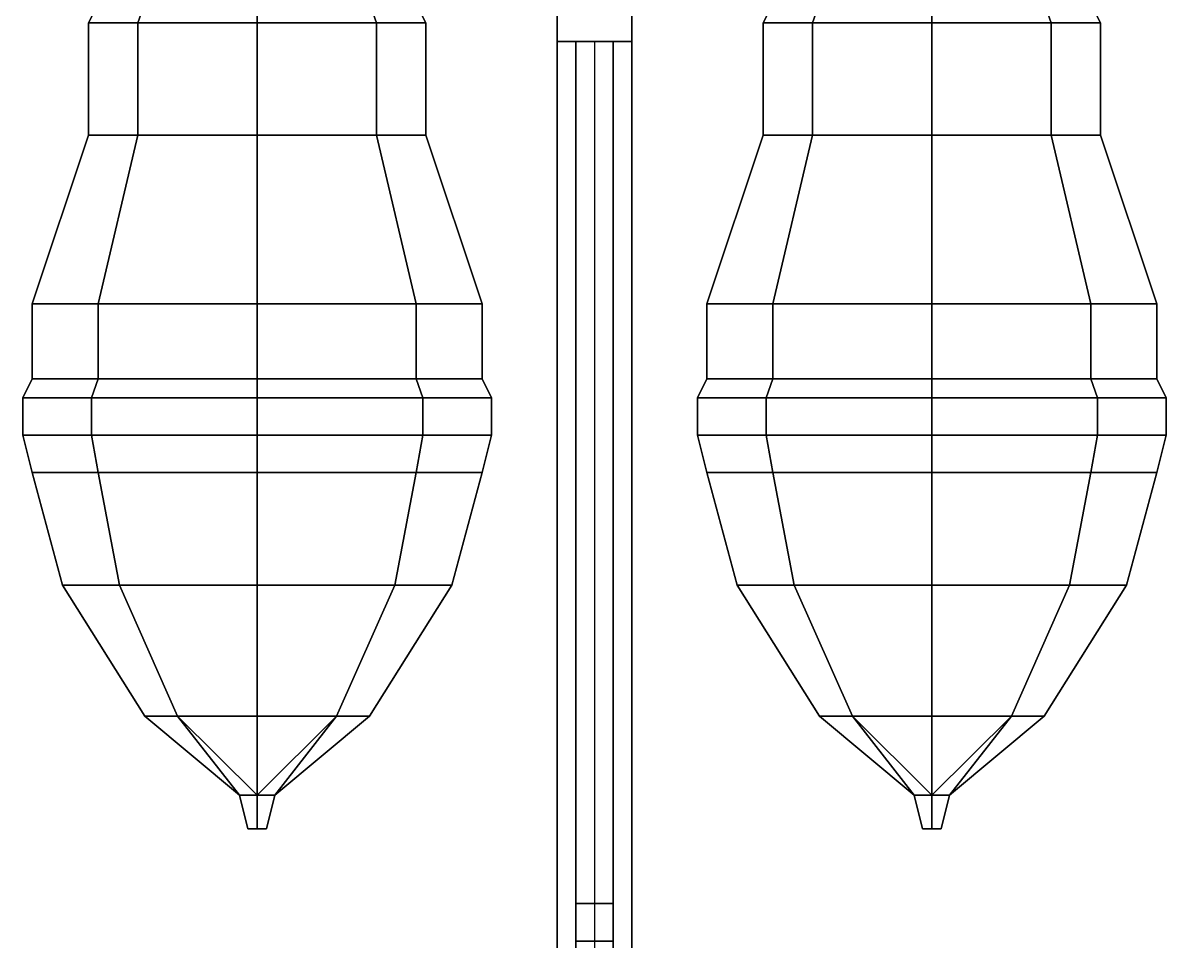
# Model space of a CAD drawing. Header units: millimetres. Extents: x -1.8 to 1.8, y -2.1 to 10.7.
# Drawn here: x -0.305 to 0.305, y -0.64 to -0.15 of the extents above; entities that cross this region are included whole.
import ezdxf

# ---------------------------------------------------------------- set-up
doc = ezdxf.new("R2010")
doc.units = ezdxf.units.MM
for name, color, linetype in [('rocket', 1, 'Continuous'), ('tmp', 4, 'Continuous'), ('trail', 6, 'Continuous')]:
    doc.layers.add(name, color=color, linetype=linetype)

msp = doc.modelspace()

# ---------------------------------------------------------------- linework, layer by layer
at = {"layer": 'rocket'}
for points in [[(-0.23657, -0.13, 0.64657), (-0.26, -0.13, 0.59), (-0.27, -0.15, 0.59), (-0.24364, -0.15, 0.65364)], [(-0.26, -0.13, 0.59), (-0.23657, -0.13, 0.53343), (-0.24364, -0.15, 0.52636), (-0.27, -0.15, 0.59)], [(-0.23657, -0.13, 0.53343), (-0.18, -0.13, 0.51), (-0.18, -0.15, 0.5), (-0.24364, -0.15, 0.52636)], [(-0.18, -0.13, 0.67), (-0.23657, -0.13, 0.64657), (-0.24364, -0.15, 0.65364), (-0.18, -0.15, 0.68)], [(-0.18, -0.13, 0.51), (-0.12343, -0.13, 0.53343), (-0.11636, -0.15, 0.52636), (-0.18, -0.15, 0.5)], [(-0.12343, -0.13, 0.64657), (-0.18, -0.13, 0.67), (-0.18, -0.15, 0.68), (-0.11636, -0.15, 0.65364)], [(-0.1, -0.13, 0.59), (-0.12343, -0.13, 0.64657), (-0.11636, -0.15, 0.65364), (-0.09, -0.15, 0.59)], [(-0.12343, -0.13, 0.53343), (-0.1, -0.13, 0.59), (-0.09, -0.15, 0.59), (-0.11636, -0.15, 0.52636)], [(0.12343, -0.13, 0.64657), (0.1, -0.13, 0.59), (0.09, -0.15, 0.59), (0.11636, -0.15, 0.65364)], [(0.1, -0.13, 0.59), (0.12343, -0.13, 0.53343), (0.11636, -0.15, 0.52636), (0.09, -0.15, 0.59)], [(0.18, -0.13, 0.67), (0.12343, -0.13, 0.64657), (0.11636, -0.15, 0.65364), (0.18, -0.15, 0.68)], [(0.12343, -0.13, 0.53343), (0.18, -0.13, 0.51), (0.18, -0.15, 0.5), (0.11636, -0.15, 0.52636)], [(0.23657, -0.13, 0.64657), (0.18, -0.13, 0.67), (0.18, -0.15, 0.68), (0.24364, -0.15, 0.65364)], [(0.18, -0.13, 0.51), (0.23657, -0.13, 0.53343), (0.24364, -0.15, 0.52636), (0.18, -0.15, 0.5)], [(0.26, -0.13, 0.59), (0.23657, -0.13, 0.64657), (0.24364, -0.15, 0.65364), (0.27, -0.15, 0.59)], [(0.23657, -0.13, 0.53343), (0.26, -0.13, 0.59), (0.27, -0.15, 0.59), (0.24364, -0.15, 0.52636)], [(-0.24364, -0.15, 0.65364), (-0.27, -0.15, 0.59), (-0.27, -0.21, 0.59), (-0.24364, -0.21, 0.65364)], [(-0.27, -0.15, 0.59), (-0.24364, -0.15, 0.52636), (-0.24364, -0.21, 0.52636), (-0.27, -0.21, 0.59)], [(-0.24364, -0.15, 0.52636), (-0.18, -0.15, 0.5), (-0.18, -0.21, 0.5), (-0.24364, -0.21, 0.52636)], [(-0.18, -0.15, 0.68), (-0.24364, -0.15, 0.65364), (-0.24364, -0.21, 0.65364), (-0.18, -0.21, 0.68)], [(-0.18, -0.15, 0.5), (-0.11636, -0.15, 0.52636), (-0.11636, -0.21, 0.52636), (-0.18, -0.21, 0.5)], [(-0.11636, -0.15, 0.65364), (-0.18, -0.15, 0.68), (-0.18, -0.21, 0.68), (-0.11636, -0.21, 0.65364)], [(-0.09, -0.15, 0.59), (-0.11636, -0.15, 0.65364), (-0.11636, -0.21, 0.65364), (-0.09, -0.21, 0.59)], [(-0.11636, -0.15, 0.52636), (-0.09, -0.15, 0.59), (-0.09, -0.21, 0.59), (-0.11636, -0.21, 0.52636)], [(0.11636, -0.15, 0.65364), (0.09, -0.15, 0.59), (0.09, -0.21, 0.59), (0.11636, -0.21, 0.65364)], [(0.09, -0.15, 0.59), (0.11636, -0.15, 0.52636), (0.11636, -0.21, 0.52636), (0.09, -0.21, 0.59)], [(0.18, -0.15, 0.68), (0.11636, -0.15, 0.65364), (0.11636, -0.21, 0.65364), (0.18, -0.21, 0.68)], [(0.11636, -0.15, 0.52636), (0.18, -0.15, 0.5), (0.18, -0.21, 0.5), (0.11636, -0.21, 0.52636)], [(0.24364, -0.15, 0.65364), (0.18, -0.15, 0.68), (0.18, -0.21, 0.68), (0.24364, -0.21, 0.65364)], [(0.18, -0.15, 0.5), (0.24364, -0.15, 0.52636), (0.24364, -0.21, 0.52636), (0.18, -0.21, 0.5)], [(0.27, -0.15, 0.59), (0.24364, -0.15, 0.65364), (0.24364, -0.21, 0.65364), (0.27, -0.21, 0.59)], [(0.24364, -0.15, 0.52636), (0.27, -0.15, 0.59), (0.27, -0.21, 0.59), (0.24364, -0.21, 0.52636)], [(-0.27, -0.21, 0.59), (-0.24364, -0.21, 0.52636), (-0.26485, -0.3, 0.50515), (-0.3, -0.3, 0.59)], [(-0.24364, -0.21, 0.65364), (-0.27, -0.21, 0.59), (-0.3, -0.3, 0.59), (-0.26485, -0.3, 0.67485)], [(-0.24364, -0.21, 0.52636), (-0.18, -0.21, 0.5), (-0.18, -0.3, 0.47), (-0.26485, -0.3, 0.50515)], [(-0.18, -0.21, 0.68), (-0.24364, -0.21, 0.65364), (-0.26485, -0.3, 0.67485), (-0.18, -0.3, 0.71)], [(-0.18, -0.21, 0.5), (-0.11636, -0.21, 0.52636), (-0.09515, -0.3, 0.50515), (-0.18, -0.3, 0.47)], [(-0.11636, -0.21, 0.65364), (-0.18, -0.21, 0.68), (-0.18, -0.3, 0.71), (-0.09515, -0.3, 0.67485)], [(-0.11636, -0.21, 0.52636), (-0.09, -0.21, 0.59), (-0.06, -0.3, 0.59), (-0.09515, -0.3, 0.50515)], [(-0.09, -0.21, 0.59), (-0.11636, -0.21, 0.65364), (-0.09515, -0.3, 0.67485), (-0.06, -0.3, 0.59)], [(0.11636, -0.21, 0.65364), (0.09, -0.21, 0.59), (0.06, -0.3, 0.59), (0.09515, -0.3, 0.67485)], [(0.09, -0.21, 0.59), (0.11636, -0.21, 0.52636), (0.09515, -0.3, 0.50515), (0.06, -0.3, 0.59)], [(0.18, -0.21, 0.68), (0.11636, -0.21, 0.65364), (0.09515, -0.3, 0.67485), (0.18, -0.3, 0.71)], [(0.11636, -0.21, 0.52636), (0.18, -0.21, 0.5), (0.18, -0.3, 0.47), (0.09515, -0.3, 0.50515)], [(0.24364, -0.21, 0.65364), (0.18, -0.21, 0.68), (0.18, -0.3, 0.71), (0.26485, -0.3, 0.67485)], [(0.18, -0.21, 0.5), (0.24364, -0.21, 0.52636), (0.26485, -0.3, 0.50515), (0.18, -0.3, 0.47)], [(0.27, -0.21, 0.59), (0.24364, -0.21, 0.65364), (0.26485, -0.3, 0.67485), (0.3, -0.3, 0.59)], [(0.24364, -0.21, 0.52636), (0.27, -0.21, 0.59), (0.3, -0.3, 0.59), (0.26485, -0.3, 0.50515)], [(-0.3, -0.3, 0.59), (-0.26485, -0.3, 0.50515), (-0.26485, -0.34, 0.50515), (-0.3, -0.34, 0.59)], [(-0.26485, -0.3, 0.67485), (-0.3, -0.3, 0.59), (-0.3, -0.34, 0.59), (-0.26485, -0.34, 0.67485)], [(-0.26485, -0.3, 0.50515), (-0.18, -0.3, 0.47), (-0.18, -0.34, 0.47), (-0.26485, -0.34, 0.50515)], [(-0.18, -0.3, 0.71), (-0.26485, -0.3, 0.67485), (-0.26485, -0.34, 0.67485), (-0.18, -0.34, 0.71)], [(-0.18, -0.3, 0.47), (-0.09515, -0.3, 0.50515), (-0.09515, -0.34, 0.50515), (-0.18, -0.34, 0.47)], [(-0.09515, -0.3, 0.67485), (-0.18, -0.3, 0.71), (-0.18, -0.34, 0.71), (-0.09515, -0.34, 0.67485)], [(-0.09515, -0.3, 0.50515), (-0.06, -0.3, 0.59), (-0.06, -0.34, 0.59), (-0.09515, -0.34, 0.50515)], [(-0.06, -0.3, 0.59), (-0.09515, -0.3, 0.67485), (-0.09515, -0.34, 0.67485), (-0.06, -0.34, 0.59)], [(0.09515, -0.3, 0.67485), (0.06, -0.3, 0.59), (0.06, -0.34, 0.59), (0.09515, -0.34, 0.67485)], [(0.06, -0.3, 0.59), (0.09515, -0.3, 0.50515), (0.09515, -0.34, 0.50515), (0.06, -0.34, 0.59)], [(0.18, -0.3, 0.71), (0.09515, -0.3, 0.67485), (0.09515, -0.34, 0.67485), (0.18, -0.34, 0.71)], [(0.09515, -0.3, 0.50515), (0.18, -0.3, 0.47), (0.18, -0.34, 0.47), (0.09515, -0.34, 0.50515)], [(0.26485, -0.3, 0.67485), (0.18, -0.3, 0.71), (0.18, -0.34, 0.71), (0.26485, -0.34, 0.67485)], [(0.18, -0.3, 0.47), (0.26485, -0.3, 0.50515), (0.26485, -0.34, 0.50515), (0.18, -0.34, 0.47)], [(0.3, -0.3, 0.59), (0.26485, -0.3, 0.67485), (0.26485, -0.34, 0.67485), (0.3, -0.34, 0.59)], [(0.26485, -0.3, 0.50515), (0.3, -0.3, 0.59), (0.3, -0.34, 0.59), (0.26485, -0.34, 0.50515)], [(-0.3, -0.34, 0.59), (-0.26485, -0.34, 0.50515), (-0.26839, -0.35, 0.50161), (-0.305, -0.35, 0.59)], [(-0.26485, -0.34, 0.67485), (-0.3, -0.34, 0.59), (-0.305, -0.35, 0.59), (-0.26839, -0.35, 0.67839)], [(-0.26485, -0.34, 0.50515), (-0.18, -0.34, 0.47), (-0.18, -0.35, 0.465), (-0.26839, -0.35, 0.50161)], [(-0.18, -0.34, 0.71), (-0.26485, -0.34, 0.67485), (-0.26839, -0.35, 0.67839), (-0.18, -0.35, 0.715)], [(-0.18, -0.34, 0.47), (-0.09515, -0.34, 0.50515), (-0.09161, -0.35, 0.50161), (-0.18, -0.35, 0.465)], [(-0.09515, -0.34, 0.67485), (-0.18, -0.34, 0.71), (-0.18, -0.35, 0.715), (-0.09161, -0.35, 0.67839)], [(-0.09515, -0.34, 0.50515), (-0.06, -0.34, 0.59), (-0.055, -0.35, 0.59), (-0.09161, -0.35, 0.50161)], [(-0.06, -0.34, 0.59), (-0.09515, -0.34, 0.67485), (-0.09161, -0.35, 0.67839), (-0.055, -0.35, 0.59)], [(0.09515, -0.34, 0.67485), (0.06, -0.34, 0.59), (0.055, -0.35, 0.59), (0.09161, -0.35, 0.67839)], [(0.06, -0.34, 0.59), (0.09515, -0.34, 0.50515), (0.09161, -0.35, 0.50161), (0.055, -0.35, 0.59)], [(0.18, -0.34, 0.71), (0.09515, -0.34, 0.67485), (0.09161, -0.35, 0.67839), (0.18, -0.35, 0.715)], [(0.09515, -0.34, 0.50515), (0.18, -0.34, 0.47), (0.18, -0.35, 0.465), (0.09161, -0.35, 0.50161)], [(0.26485, -0.34, 0.67485), (0.18, -0.34, 0.71), (0.18, -0.35, 0.715), (0.26839, -0.35, 0.67839)], [(0.18, -0.34, 0.47), (0.26485, -0.34, 0.50515), (0.26839, -0.35, 0.50161), (0.18, -0.35, 0.465)], [(0.3, -0.34, 0.59), (0.26485, -0.34, 0.67485), (0.26839, -0.35, 0.67839), (0.305, -0.35, 0.59)], [(0.26485, -0.34, 0.50515), (0.3, -0.34, 0.59), (0.305, -0.35, 0.59), (0.26839, -0.35, 0.50161)], [(-0.305, -0.35, 0.59), (-0.26839, -0.35, 0.50161), (-0.26839, -0.37, 0.50161), (-0.305, -0.37, 0.59)], [(-0.26839, -0.35, 0.67839), (-0.305, -0.35, 0.59), (-0.305, -0.37, 0.59), (-0.26839, -0.37, 0.67839)], [(-0.26839, -0.35, 0.50161), (-0.18, -0.35, 0.465), (-0.18, -0.37, 0.465), (-0.26839, -0.37, 0.50161)], [(-0.18, -0.35, 0.715), (-0.26839, -0.35, 0.67839), (-0.26839, -0.37, 0.67839), (-0.18, -0.37, 0.715)], [(-0.18, -0.35, 0.465), (-0.09161, -0.35, 0.50161), (-0.09161, -0.37, 0.50161), (-0.18, -0.37, 0.465)], [(-0.09161, -0.35, 0.67839), (-0.18, -0.35, 0.715), (-0.18, -0.37, 0.715), (-0.09161, -0.37, 0.67839)], [(-0.09161, -0.35, 0.50161), (-0.055, -0.35, 0.59), (-0.055, -0.37, 0.59), (-0.09161, -0.37, 0.50161)], [(-0.055, -0.35, 0.59), (-0.09161, -0.35, 0.67839), (-0.09161, -0.37, 0.67839), (-0.055, -0.37, 0.59)], [(0.09161, -0.35, 0.67839), (0.055, -0.35, 0.59), (0.055, -0.37, 0.59), (0.09161, -0.37, 0.67839)], [(0.055, -0.35, 0.59), (0.09161, -0.35, 0.50161), (0.09161, -0.37, 0.50161), (0.055, -0.37, 0.59)], [(0.18, -0.35, 0.715), (0.09161, -0.35, 0.67839), (0.09161, -0.37, 0.67839), (0.18, -0.37, 0.715)], [(0.09161, -0.35, 0.50161), (0.18, -0.35, 0.465), (0.18, -0.37, 0.465), (0.09161, -0.37, 0.50161)], [(0.26839, -0.35, 0.67839), (0.18, -0.35, 0.715), (0.18, -0.37, 0.715), (0.26839, -0.37, 0.67839)], [(0.18, -0.35, 0.465), (0.26839, -0.35, 0.50161), (0.26839, -0.37, 0.50161), (0.18, -0.37, 0.465)], [(0.305, -0.35, 0.59), (0.26839, -0.35, 0.67839), (0.26839, -0.37, 0.67839), (0.305, -0.37, 0.59)], [(0.26839, -0.35, 0.50161), (0.305, -0.35, 0.59), (0.305, -0.37, 0.59), (0.26839, -0.37, 0.50161)], [(-0.26485, -0.39, 0.50515), (-0.3, -0.39, 0.59), (-0.305, -0.37, 0.59), (-0.26839, -0.37, 0.50161)], [(-0.3, -0.39, 0.59), (-0.26485, -0.39, 0.67485), (-0.26839, -0.37, 0.67839), (-0.305, -0.37, 0.59)], [(-0.18, -0.39, 0.47), (-0.26485, -0.39, 0.50515), (-0.26839, -0.37, 0.50161), (-0.18, -0.37, 0.465)], [(-0.26485, -0.39, 0.67485), (-0.18, -0.39, 0.71), (-0.18, -0.37, 0.715), (-0.26839, -0.37, 0.67839)], [(-0.09515, -0.39, 0.50515), (-0.18, -0.39, 0.47), (-0.18, -0.37, 0.465), (-0.09161, -0.37, 0.50161)], [(-0.18, -0.39, 0.71), (-0.09515, -0.39, 0.67485), (-0.09161, -0.37, 0.67839), (-0.18, -0.37, 0.715)], [(-0.06, -0.39, 0.59), (-0.09515, -0.39, 0.50515), (-0.09161, -0.37, 0.50161), (-0.055, -0.37, 0.59)], [(-0.09515, -0.39, 0.67485), (-0.06, -0.39, 0.59), (-0.055, -0.37, 0.59), (-0.09161, -0.37, 0.67839)], [(0.09515, -0.39, 0.50515), (0.06, -0.39, 0.59), (0.055, -0.37, 0.59), (0.09161, -0.37, 0.50161)], [(0.06, -0.39, 0.59), (0.09515, -0.39, 0.67485), (0.09161, -0.37, 0.67839), (0.055, -0.37, 0.59)], [(0.18, -0.39, 0.47), (0.09515, -0.39, 0.50515), (0.09161, -0.37, 0.50161), (0.18, -0.37, 0.465)], [(0.09515, -0.39, 0.67485), (0.18, -0.39, 0.71), (0.18, -0.37, 0.715), (0.09161, -0.37, 0.67839)], [(0.26485, -0.39, 0.50515), (0.18, -0.39, 0.47), (0.18, -0.37, 0.465), (0.26839, -0.37, 0.50161)], [(0.18, -0.39, 0.71), (0.26485, -0.39, 0.67485), (0.26839, -0.37, 0.67839), (0.18, -0.37, 0.715)], [(0.3, -0.39, 0.59), (0.26485, -0.39, 0.50515), (0.26839, -0.37, 0.50161), (0.305, -0.37, 0.59)], [(0.26485, -0.39, 0.67485), (0.3, -0.39, 0.59), (0.305, -0.37, 0.59), (0.26839, -0.37, 0.67839)], [(-0.28392, -0.45, 0.59), (-0.3, -0.39, 0.59), (-0.26485, -0.39, 0.50515), (-0.25348, -0.45, 0.51652)], [(-0.25348, -0.45, 0.66348), (-0.26485, -0.39, 0.67485), (-0.3, -0.39, 0.59), (-0.28392, -0.45, 0.59)], [(-0.25348, -0.45, 0.51652), (-0.26485, -0.39, 0.50515), (-0.18, -0.39, 0.47), (-0.18, -0.45, 0.48608)], [(-0.18, -0.45, 0.69392), (-0.18, -0.39, 0.71), (-0.26485, -0.39, 0.67485), (-0.25348, -0.45, 0.66348)], [(-0.18, -0.45, 0.48608), (-0.18, -0.39, 0.47), (-0.09515, -0.39, 0.50515), (-0.10652, -0.45, 0.51652)], [(-0.10652, -0.45, 0.66348), (-0.09515, -0.39, 0.67485), (-0.18, -0.39, 0.71), (-0.18, -0.45, 0.69392)], [(-0.10652, -0.45, 0.51652), (-0.09515, -0.39, 0.50515), (-0.06, -0.39, 0.59), (-0.07608, -0.45, 0.59)], [(-0.07608, -0.45, 0.59), (-0.06, -0.39, 0.59), (-0.09515, -0.39, 0.67485), (-0.10652, -0.45, 0.66348)], [(0.07608, -0.45, 0.59), (0.06, -0.39, 0.59), (0.09515, -0.39, 0.50515), (0.10652, -0.45, 0.51652)], [(0.10652, -0.45, 0.66348), (0.09515, -0.39, 0.67485), (0.06, -0.39, 0.59), (0.07608, -0.45, 0.59)], [(0.10652, -0.45, 0.51652), (0.09515, -0.39, 0.50515), (0.18, -0.39, 0.47), (0.18, -0.45, 0.48608)], [(0.18, -0.45, 0.69392), (0.18, -0.39, 0.71), (0.09515, -0.39, 0.67485), (0.10652, -0.45, 0.66348)], [(0.18, -0.45, 0.48608), (0.18, -0.39, 0.47), (0.26485, -0.39, 0.50515), (0.25348, -0.45, 0.51652)], [(0.25348, -0.45, 0.66348), (0.26485, -0.39, 0.67485), (0.18, -0.39, 0.71), (0.18, -0.45, 0.69392)], [(0.25348, -0.45, 0.51652), (0.26485, -0.39, 0.50515), (0.3, -0.39, 0.59), (0.28392, -0.45, 0.59)], [(0.28392, -0.45, 0.59), (0.3, -0.39, 0.59), (0.26485, -0.39, 0.67485), (0.25348, -0.45, 0.66348)], [(-0.24, -0.52, 0.59), (-0.28392, -0.45, 0.59), (-0.25348, -0.45, 0.51652), (-0.22243, -0.52, 0.54757)], [(-0.22243, -0.52, 0.63243), (-0.25348, -0.45, 0.66348), (-0.28392, -0.45, 0.59), (-0.24, -0.52, 0.59)], [(-0.22243, -0.52, 0.54757), (-0.25348, -0.45, 0.51652), (-0.18, -0.45, 0.48608), (-0.18, -0.52, 0.53)], [(-0.18, -0.52, 0.65), (-0.18, -0.45, 0.69392), (-0.25348, -0.45, 0.66348), (-0.22243, -0.52, 0.63243)], [(-0.18, -0.52, 0.53), (-0.18, -0.45, 0.48608), (-0.10652, -0.45, 0.51652), (-0.13757, -0.52, 0.54757)], [(-0.13757, -0.52, 0.63243), (-0.10652, -0.45, 0.66348), (-0.18, -0.45, 0.69392), (-0.18, -0.52, 0.65)], [(-0.13757, -0.52, 0.54757), (-0.10652, -0.45, 0.51652), (-0.07608, -0.45, 0.59), (-0.12, -0.52, 0.59)], [(-0.12, -0.52, 0.59), (-0.07608, -0.45, 0.59), (-0.10652, -0.45, 0.66348), (-0.13757, -0.52, 0.63243)], [(0.12, -0.52, 0.59), (0.07608, -0.45, 0.59), (0.10652, -0.45, 0.51652), (0.13757, -0.52, 0.54757)], [(0.13757, -0.52, 0.63243), (0.10652, -0.45, 0.66348), (0.07608, -0.45, 0.59), (0.12, -0.52, 0.59)], [(0.13757, -0.52, 0.54757), (0.10652, -0.45, 0.51652), (0.18, -0.45, 0.48608), (0.18, -0.52, 0.53)], [(0.18, -0.52, 0.65), (0.18, -0.45, 0.69392), (0.10652, -0.45, 0.66348), (0.13757, -0.52, 0.63243)], [(0.18, -0.52, 0.53), (0.18, -0.45, 0.48608), (0.25348, -0.45, 0.51652), (0.22243, -0.52, 0.54757)], [(0.22243, -0.52, 0.63243), (0.25348, -0.45, 0.66348), (0.18, -0.45, 0.69392), (0.18, -0.52, 0.65)], [(0.22243, -0.52, 0.54757), (0.25348, -0.45, 0.51652), (0.28392, -0.45, 0.59), (0.24, -0.52, 0.59)], [(0.24, -0.52, 0.59), (0.28392, -0.45, 0.59), (0.25348, -0.45, 0.66348), (0.22243, -0.52, 0.63243)], [(-0.18947, -0.56211, 0.59), (-0.24, -0.52, 0.59), (-0.22243, -0.52, 0.54757), (-0.18947, -0.56211, 0.59)], [(-0.18947, -0.56211, 0.59), (-0.22243, -0.52, 0.63243), (-0.24, -0.52, 0.59), (-0.18947, -0.56211, 0.59)], [(-0.18, -0.56211, 0.59947), (-0.18, -0.52, 0.65), (-0.22243, -0.52, 0.63243), (-0.18, -0.56211, 0.59947)], [(-0.18, -0.56211, 0.58053), (-0.22243, -0.52, 0.54757), (-0.18, -0.52, 0.53), (-0.18, -0.56211, 0.58053)], [(-0.22243, -0.52, 0.63243), (-0.22243, -0.52, 0.63243), (-0.18947, -0.56211, 0.59), (-0.18, -0.56211, 0.59947)], [(-0.22243, -0.52, 0.54757), (-0.22243, -0.52, 0.54757), (-0.18, -0.56211, 0.58053), (-0.18947, -0.56211, 0.59)], [(-0.18, -0.56211, 0.59947), (-0.13757, -0.52, 0.63243), (-0.18, -0.52, 0.65), (-0.18, -0.56211, 0.59947)], [(-0.18, -0.56211, 0.58053), (-0.18, -0.52, 0.53), (-0.13757, -0.52, 0.54757), (-0.18, -0.56211, 0.58053)], [(-0.13757, -0.52, 0.54757), (-0.13757, -0.52, 0.54757), (-0.17053, -0.56211, 0.59), (-0.18, -0.56211, 0.58053)], [(-0.13757, -0.52, 0.63243), (-0.13757, -0.52, 0.63243), (-0.18, -0.56211, 0.59947), (-0.17053, -0.56211, 0.59)], [(-0.17053, -0.56211, 0.59), (-0.13757, -0.52, 0.54757), (-0.12, -0.52, 0.59), (-0.17053, -0.56211, 0.59)], [(-0.17053, -0.56211, 0.59), (-0.12, -0.52, 0.59), (-0.13757, -0.52, 0.63243), (-0.17053, -0.56211, 0.59)], [(0.17053, -0.56211, 0.59), (0.12, -0.52, 0.59), (0.13757, -0.52, 0.54757), (0.17053, -0.56211, 0.59)], [(0.17053, -0.56211, 0.59), (0.13757, -0.52, 0.63243), (0.12, -0.52, 0.59), (0.17053, -0.56211, 0.59)], [(0.18, -0.56211, 0.58053), (0.13757, -0.52, 0.54757), (0.18, -0.52, 0.53), (0.18, -0.56211, 0.58053)], [(0.18, -0.56211, 0.59947), (0.18, -0.52, 0.65), (0.13757, -0.52, 0.63243), (0.18, -0.56211, 0.59947)], [(0.13757, -0.52, 0.63243), (0.13757, -0.52, 0.63243), (0.17053, -0.56211, 0.59), (0.18, -0.56211, 0.59947)], [(0.13757, -0.52, 0.54757), (0.13757, -0.52, 0.54757), (0.18, -0.56211, 0.58053), (0.17053, -0.56211, 0.59)], [(0.18, -0.56211, 0.58053), (0.18, -0.52, 0.53), (0.22243, -0.52, 0.54757), (0.18, -0.56211, 0.58053)], [(0.18, -0.56211, 0.59947), (0.22243, -0.52, 0.63243), (0.18, -0.52, 0.65), (0.18, -0.56211, 0.59947)], [(0.22243, -0.52, 0.54757), (0.22243, -0.52, 0.54757), (0.18947, -0.56211, 0.59), (0.18, -0.56211, 0.58053)], [(0.22243, -0.52, 0.63243), (0.22243, -0.52, 0.63243), (0.18, -0.56211, 0.59947), (0.18947, -0.56211, 0.59)], [(0.18947, -0.56211, 0.59), (0.22243, -0.52, 0.54757), (0.24, -0.52, 0.59), (0.18947, -0.56211, 0.59)], [(0.18947, -0.56211, 0.59), (0.24, -0.52, 0.59), (0.22243, -0.52, 0.63243), (0.18947, -0.56211, 0.59)], [(-0.18, -0.56211, 0.59947), (-0.18947, -0.56211, 0.59), (-0.185, -0.58, 0.59), (-0.18, -0.58, 0.595)], [(-0.18947, -0.56211, 0.59), (-0.18, -0.56211, 0.58053), (-0.18, -0.58, 0.585), (-0.185, -0.58, 0.59)], [(-0.17053, -0.56211, 0.59), (-0.18, -0.56211, 0.59947), (-0.18, -0.58, 0.595), (-0.175, -0.58, 0.59)], [(-0.18, -0.56211, 0.58053), (-0.17053, -0.56211, 0.59), (-0.175, -0.58, 0.59), (-0.18, -0.58, 0.585)], [(0.18, -0.56211, 0.59947), (0.17053, -0.56211, 0.59), (0.175, -0.58, 0.59), (0.18, -0.58, 0.595)], [(0.17053, -0.56211, 0.59), (0.18, -0.56211, 0.58053), (0.18, -0.58, 0.585), (0.175, -0.58, 0.59)], [(0.18947, -0.56211, 0.59), (0.18, -0.56211, 0.59947), (0.18, -0.58, 0.595), (0.185, -0.58, 0.59)], [(0.18, -0.56211, 0.58053), (0.18947, -0.56211, 0.59), (0.185, -0.58, 0.59), (0.18, -0.58, 0.585)], [(-0.18, -0.58, 0.595), (-0.185, -0.58, 0.59), (-0.18, -0.58, 0.585), (-0.175, -0.58, 0.59)], [(0.18, -0.58, 0.595), (0.175, -0.58, 0.59), (0.18, -0.58, 0.585), (0.185, -0.58, 0.59)]]:
    msp.add_3dface(points, dxfattribs=at)
at = {"layer": 'tmp', "extrusion": (-1, 0, 0)}
for p, q in [((0, -0.16, 0.12), (0, -0.63, 0.12)), ((0, -0.63, 0.14), (0, -1.11, 0.14))]:
    msp.add_line(p, q, dxfattribs=at)
at = {"layer": 'trail'}
for points in [[(-0.02, -0.11, 0.18), (-0.02, -0.16, 0.18), (-0.02, -0.16, 0.2), (-0.02, -0.11, 0.2)], [(0.02, -0.11, 0.18), (0.02, -0.16, 0.18), (-0.02, -0.16, 0.18), (-0.02, -0.11, 0.18)], [(-0.02, -0.11, 0.2), (-0.02, -0.16, 0.2), (0.02, -0.16, 0.2), (0.02, -0.11, 0.2)], [(-0.02, -0.11, 0.09), (-0.02, -0.16, 0.09), (-0.02, -0.16, 0.11), (-0.02, -0.11, 0.11)], [(0.02, -0.11, 0.09), (0.02, -0.16, 0.09), (-0.02, -0.16, 0.09), (-0.02, -0.11, 0.09)], [(-0.02, -0.11, 0.11), (-0.02, -0.16, 0.11), (0.02, -0.16, 0.11), (0.02, -0.11, 0.11)], [(0.02, -0.16, 0.2), (0.02, -0.16, 0.18), (0.02, -0.11, 0.18), (0.02, -0.11, 0.2)], [(0.02, -0.16, 0.11), (0.02, -0.16, 0.09), (0.02, -0.11, 0.09), (0.02, -0.11, 0.11)], [(-0.02, -0.16, 0.1), (-0.02, -2.06, 0.01), (-0.01, -2.06, 0.01), (-0.01, -0.16, 0.1)], [(-0.02, -0.16, 0.09), (-0.02, -2.06), (-0.02, -2.06, 0.01), (-0.02, -0.16, 0.1)], [(0.02, -0.16, 0.09), (0.02, -2.06), (-0.02, -2.06), (-0.02, -0.16, 0.09)], [(-0.02, -0.16, 0.19), (-0.02, -2.06, 0.06), (-0.02, -2.06, 0.07), (-0.02, -0.16, 0.2)], [(-0.02, -0.16, 0.2), (-0.02, -2.06, 0.07), (0.02, -2.06, 0.07), (0.02, -0.16, 0.2)], [(-0.01, -0.16, 0.19), (-0.01, -2.06, 0.06), (-0.02, -2.06, 0.06), (-0.02, -0.16, 0.19)], [(-0.02, -0.16, 0.11), (-0.02, -0.16, 0.1), (-0.01, -0.16, 0.1), (-0.01, -0.16, 0.11)], [(-0.02, -0.16, 0.19), (-0.02, -0.16, 0.18), (-0.01, -0.16, 0.18), (-0.01, -0.16, 0.19)], [(0.01, -0.16, 0.18), (0.01, -2.06, 0.05), (-0.01, -2.06, 0.05), (-0.01, -0.16, 0.18)], [(-0.01, -0.16, 0.18), (-0.01, -2.06, 0.05), (-0.01, -2.06, 0.06), (-0.01, -0.16, 0.19)], [(-0.01, -0.16, 0.1), (-0.01, -2.06, 0.01), (-0.01, -2.06, 0.02), (-0.01, -0.16, 0.11)], [(-0.01, -0.16, 0.11), (-0.01, -0.62, 0.08821), (0.01, -0.62, 0.08821), (0.01, -0.16, 0.11)], [(0.01, -0.16, 0.19), (0.01, -0.16, 0.18), (0.02, -0.16, 0.18), (0.02, -0.16, 0.19)], [(0.01, -0.16, 0.11), (0.01, -0.16, 0.1), (0.02, -0.16, 0.1), (0.02, -0.16, 0.11)], [(0.02, -0.16, 0.19), (0.02, -2.06, 0.06), (0.01, -2.06, 0.06), (0.01, -0.16, 0.19)], [(0.01, -2.06, 0.06), (0.01, -2.06, 0.05), (0.01, -0.16, 0.18), (0.01, -0.16, 0.19)], [(0.01, -2.06, 0.02), (0.01, -2.06, 0.01), (0.01, -0.16, 0.1), (0.01, -0.16, 0.11)], [(0.01, -0.16, 0.1), (0.01, -2.06, 0.01), (0.02, -2.06, 0.01), (0.02, -0.16, 0.1)], [(0.02, -2.06, 0.01), (0.02, -2.06), (0.02, -0.16, 0.09), (0.02, -0.16, 0.1)], [(0.02, -2.06, 0.07), (0.02, -2.06, 0.06), (0.02, -0.16, 0.19), (0.02, -0.16, 0.2)], [(-0.01, -0.62, 0.08821), (-0.01, -0.62, 0.14853), (0.01, -0.62, 0.14853), (0.01, -0.62, 0.08821)], [(-0.01, -0.64, 0.08726), (-0.01, -0.64, 0.14716), (-0.01, -0.62, 0.14853), (-0.01, -0.62, 0.08821)], [(0.01, -0.62, 0.14853), (0.01, -0.64, 0.14716), (0.01, -0.64, 0.08726), (0.01, -0.62, 0.08821)], [(0.01, -0.64, 0.08726), (0.01, -0.64, 0.14716), (-0.01, -0.64, 0.14716), (-0.01, -0.64, 0.08726)]]:
    msp.add_3dface(points, dxfattribs=at)

doc.saveas('drawing.dxf')
